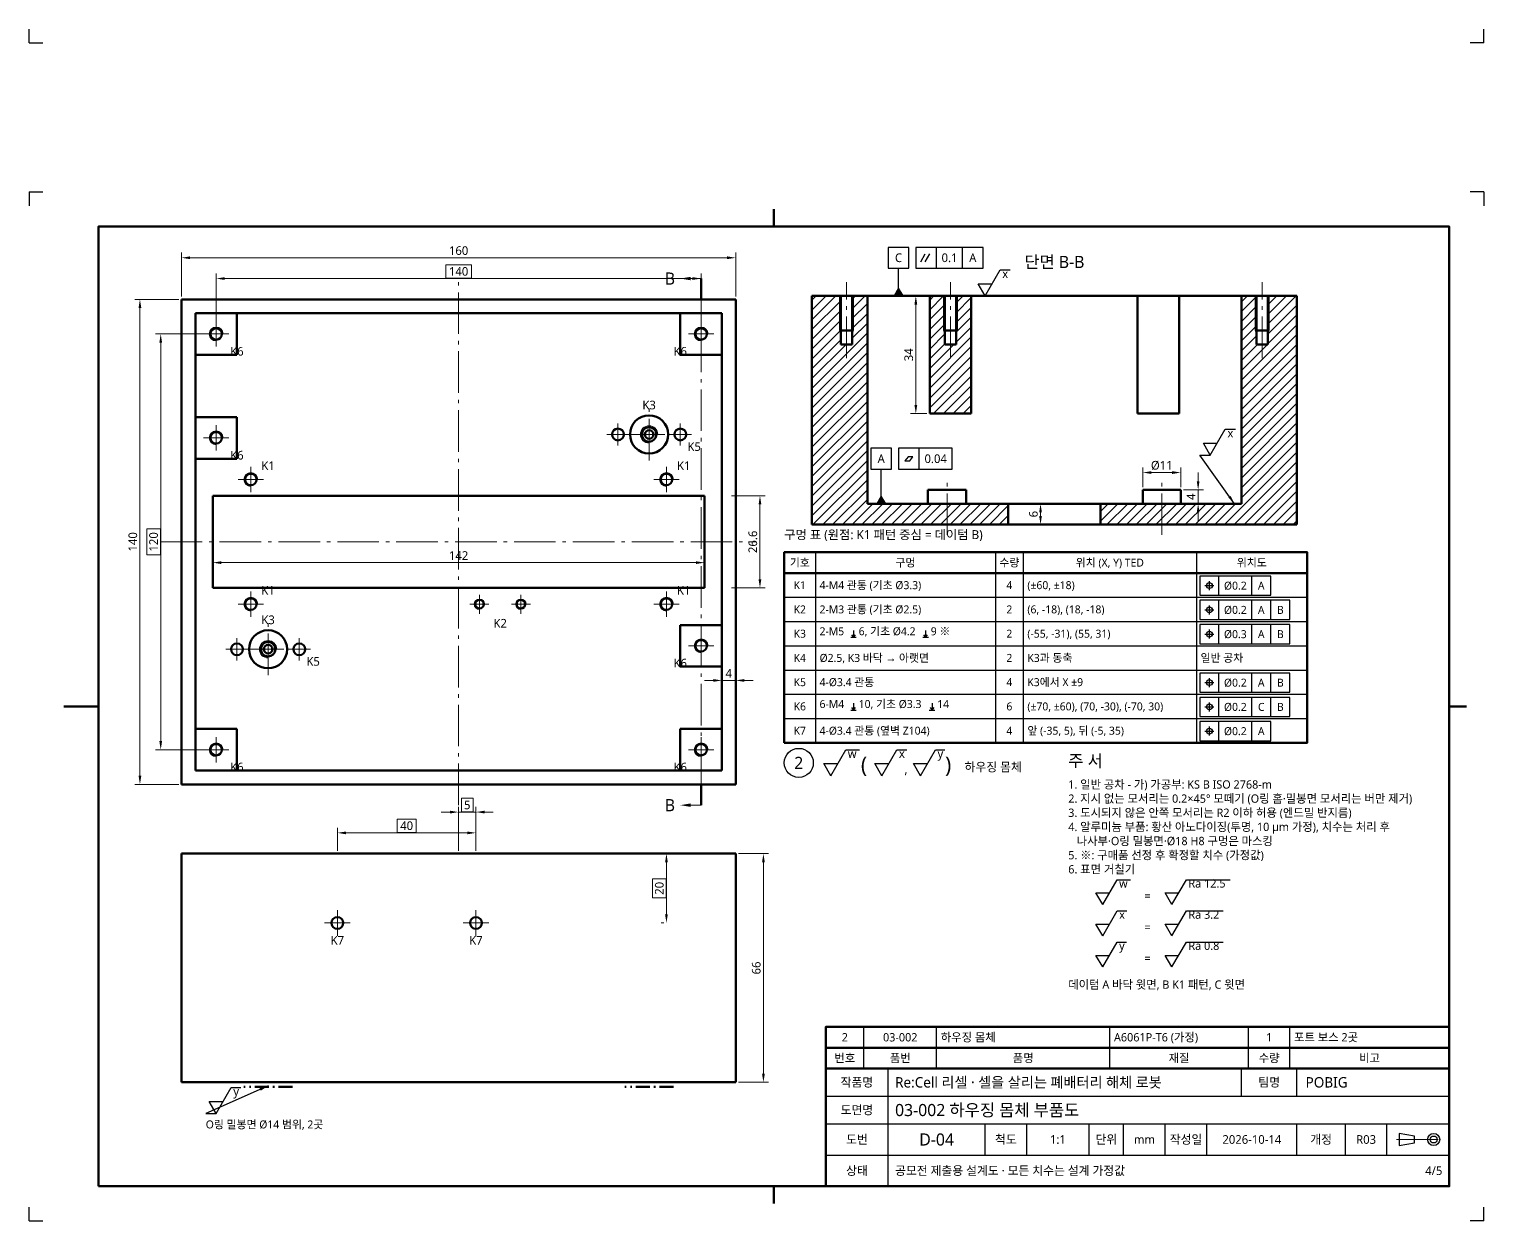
# Model space of a CAD drawing. Header units: millimetres. Extents: x 0 to 1800, y -680 to 297.
# Drawn here: x 460 to 880, y -680 to -336 of the extents above; entities that cross this region are included whole.
import ezdxf
from ezdxf.enums import TextEntityAlignment as Align

# ---------------------------------------------------------------- set-up
doc = ezdxf.new("R2010")
doc.units = ezdxf.units.MM
doc.linetypes.add('KS_CENTER', pattern=[17, 12, -2, 1, -2])
for name, color, linetype, lineweight in [('BALLOON', 7, 'Continuous', 25), ('CENTER', 1, 'KS_CENTER', 18), ('CUT', 1, 'KS_CENTER', 18), ('CUT_THK', 1, 'Continuous', 50), ('DIM', 3, 'Continuous', 18), ('FRAME', 7, 'Continuous', 70), ('HATCH', 8, 'Continuous', 13), ('OUTLINE', 7, 'Continuous', 50), ('SYMBOL', 7, 'Continuous', 25), ('TABLE', 7, 'Continuous', 25), ('TABLE_THK', 7, 'Continuous', 50), ('TEXT', 7, 'Continuous', 25), ('THREAD', 7, 'Continuous', 18)]:
    doc.layers.add(name, color=color, linetype=linetype, lineweight=lineweight)
doc.styles.add('KS', font='malgun.ttf')
doc.dimstyles.new('KS_00', dxfattribs={"dimtxt": 2.5, "dimasz": 2.5, "dimexe": 1.5, "dimexo": 0.8, "dimgap": 0.8, "dimtad": 1, "dimlfac": 50, "dimdsep": 46, "dimtxsty": 'KS', "dimcen": 0, "dimclrd": 3, "dimclre": 3, "dimclrt": 7, "dimazin": 3, "dimtfac": 0.7, "dimtmove": 0, "dimatfit": 3, "dimlwd": 18, "dimlwe": 18, "dimarcsym": 0})

# ---------------------------------------------------------------- blocks, each defined once
blk = doc.blocks.new('D-03_R03_2of2')
at = {"layer": 'TABLE'}
for p, q in [((0, 0), (0, 4)), ((0, 0), (4, 0)), ((420, 0), (416, 0)), ((420, 0), (420, 4))]:
    blk.add_line(p, q, dxfattribs=at)
blk = doc.blocks.new('_CLOSEDFILLED')
at = {"color": 0, "linetype": 'ByBlock'}
blk.add_solid([(-1, 0.16), (0, 0), (-1, -0.16)], dxfattribs=at)
blk = doc.blocks.new('*D103')
at = {"color": 3, "lineweight": 18}
for p, q in [((44, 266.8), (44, 279.5)), ((46.5, 278), (201.5, 278)), ((204, 266.8), (204, 279.5))]:
    blk.add_line(p, q, dxfattribs=at)
at = {"layer": 'Defpoints'}
for p in [(44, 278), (44, 266), (204, 266)]:
    blk.add_point(p, dxfattribs=at)
at = {"layer": 'DIM', "color": 3, "xscale": 2.5, "yscale": 2.5, "rotation": 180}
blk.add_blockref('_CLOSEDFILLED', (44, 278), dxfattribs=at)
at = {"layer": 'DIM', "color": 3, "xscale": 2.5, "yscale": 2.5}
blk.add_blockref('_CLOSEDFILLED', (204, 278), dxfattribs=at)
at = {"layer": 'DIM', "color": 7, "insert": (124, 280.05), "char_height": 2.5, "attachment_point": 5, "style": 'KS'}
blk.add_mtext('160', dxfattribs=at)
blk = doc.blocks.new('*D104')
at = {"color": 3, "lineweight": 18}
for p, q in [((54, 256.8), (54, 273.5)), ((194, 256.8), (194, 273.5)), ((56.5, 272), (191.5, 272))]:
    blk.add_line(p, q, dxfattribs=at)
at = {"layer": 'Defpoints'}
for p in [(54, 272), (54, 256), (194, 256)]:
    blk.add_point(p, dxfattribs=at)
at = {"layer": 'DIM', "color": 3, "xscale": 2.5, "yscale": 2.5, "rotation": 180}
blk.add_blockref('_CLOSEDFILLED', (54, 272), dxfattribs=at)
at = {"layer": 'DIM', "color": 3, "xscale": 2.5, "yscale": 2.5}
blk.add_blockref('_CLOSEDFILLED', (194, 272), dxfattribs=at)
at = {"layer": 'DIM', "color": 7, "insert": (124, 274.05), "char_height": 2.5, "attachment_point": 5, "style": 'KS'}
blk.add_mtext('140', dxfattribs=at)
blk = doc.blocks.new('*D105')
at = {"color": 3, "lineweight": 18}
for p, q in [((43.2, 266), (30.5, 266)), ((32, 128.5), (32, 263.5)), ((43.2, 126), (30.5, 126))]:
    blk.add_line(p, q, dxfattribs=at)
at = {"layer": 'Defpoints'}
for p in [(44, 266), (32, 126), (44, 126)]:
    blk.add_point(p, dxfattribs=at)
at = {"layer": 'DIM', "color": 3, "xscale": 2.5, "yscale": 2.5}
for p, rotation in [((32, 266), 90), ((32, 126), 270)]:
    blk.add_blockref('_CLOSEDFILLED', p, dxfattribs=dict(at, rotation=rotation))
at = {"layer": 'DIM', "color": 7, "insert": (29.95, 196), "char_height": 2.5, "attachment_point": 5, "rotation": 90, "style": 'KS'}
blk.add_mtext('140', dxfattribs=at)
blk = doc.blocks.new('*D106')
at = {"color": 3, "lineweight": 18}
for p, q in [((53.2, 256), (36.5, 256)), ((38, 138.5), (38, 253.5)), ((53.2, 136), (36.5, 136))]:
    blk.add_line(p, q, dxfattribs=at)
at = {"layer": 'Defpoints'}
for p in [(54, 256), (38, 136), (54, 136)]:
    blk.add_point(p, dxfattribs=at)
at = {"layer": 'DIM', "color": 3, "xscale": 2.5, "yscale": 2.5}
for p, rotation in [((38, 256), 90), ((38, 136), 270)]:
    blk.add_blockref('_CLOSEDFILLED', p, dxfattribs=dict(at, rotation=rotation))
at = {"layer": 'DIM', "color": 7, "insert": (35.95, 196), "char_height": 2.5, "attachment_point": 5, "rotation": 90, "style": 'KS'}
blk.add_mtext('120', dxfattribs=at)
blk = doc.blocks.new('*D107')
at = {"color": 3, "lineweight": 18}
for p, q in [((53, 183.5), (53, 191.5)), ((55.5, 190), (192.5, 190)), ((195, 183.5), (195, 191.5))]:
    blk.add_line(p, q, dxfattribs=at)
at = {"layer": 'Defpoints'}
for p in [(53, 190), (53, 182.7), (195, 182.7)]:
    blk.add_point(p, dxfattribs=at)
at = {"layer": 'DIM', "color": 3, "xscale": 2.5, "yscale": 2.5, "rotation": 180}
blk.add_blockref('_CLOSEDFILLED', (53, 190), dxfattribs=at)
at = {"layer": 'DIM', "color": 3, "xscale": 2.5, "yscale": 2.5}
blk.add_blockref('_CLOSEDFILLED', (195, 190), dxfattribs=at)
at = {"layer": 'DIM', "color": 7, "insert": (124, 192.05), "char_height": 2.5, "attachment_point": 5, "style": 'KS'}
blk.add_mtext('142', dxfattribs=at)
blk = doc.blocks.new('*D108')
at = {"color": 3, "lineweight": 18}
for p, q in [((202.8, 209.3), (212.5, 209.3)), ((211, 185.2), (211, 206.8)), ((202.8, 182.7), (212.5, 182.7))]:
    blk.add_line(p, q, dxfattribs=at)
at = {"layer": 'Defpoints'}
for p in [(202, 209.3), (202, 182.7), (211, 182.7)]:
    blk.add_point(p, dxfattribs=at)
at = {"layer": 'DIM', "color": 3, "xscale": 2.5, "yscale": 2.5}
for p, rotation in [((211, 209.3), 90), ((211, 182.7), 270)]:
    blk.add_blockref('_CLOSEDFILLED', p, dxfattribs=dict(at, rotation=rotation))
at = {"layer": 'DIM', "color": 7, "insert": (208.95, 196), "char_height": 2.5, "attachment_point": 5, "rotation": 90, "style": 'KS'}
blk.add_mtext('26.6', dxfattribs=at)
blk = doc.blocks.new('*D110')
at = {"color": 3, "lineweight": 18}
for p, q in [((204.8, 106), (213.5, 106)), ((212, 42.5), (212, 103.5)), ((204.8, 40), (213.5, 40))]:
    blk.add_line(p, q, dxfattribs=at)
at = {"layer": 'Defpoints'}
for p in [(204, 106), (204, 40), (212, 40)]:
    blk.add_point(p, dxfattribs=at)
at = {"layer": 'DIM', "color": 3, "xscale": 2.5, "yscale": 2.5}
for p, rotation in [((212, 106), 90), ((212, 40), 270)]:
    blk.add_blockref('_CLOSEDFILLED', p, dxfattribs=dict(at, rotation=rotation))
at = {"layer": 'DIM', "color": 7, "insert": (209.95, 73), "char_height": 2.5, "attachment_point": 5, "rotation": 90, "style": 'KS'}
blk.add_mtext('66', dxfattribs=at)
blk = doc.blocks.new('*D111')
at = {"color": 3, "lineweight": 18}
for p, q in [((89, 106.8), (89, 113.5)), ((129, 106.8), (129, 113.5)), ((91.5, 112), (126.5, 112))]:
    blk.add_line(p, q, dxfattribs=at)
at = {"layer": 'Defpoints'}
for p in [(89, 112), (89, 106), (129, 106)]:
    blk.add_point(p, dxfattribs=at)
at = {"layer": 'DIM', "color": 3, "xscale": 2.5, "yscale": 2.5, "rotation": 180}
blk.add_blockref('_CLOSEDFILLED', (89, 112), dxfattribs=at)
at = {"layer": 'DIM', "color": 3, "xscale": 2.5, "yscale": 2.5}
blk.add_blockref('_CLOSEDFILLED', (129, 112), dxfattribs=at)
at = {"layer": 'DIM', "color": 7, "insert": (109, 114.05), "char_height": 2.5, "attachment_point": 5, "style": 'KS'}
blk.add_mtext('40', dxfattribs=at)
blk = doc.blocks.new('*D112')
at = {"color": 3, "lineweight": 18}
for p, q in [((121.5, 118), (119, 118)), ((124, 106.8), (124, 119.5)), ((124, 118), (129, 118)), ((129, 106.8), (129, 119.5)), ((131.5, 118), (134, 118))]:
    blk.add_line(p, q, dxfattribs=at)
at = {"layer": 'Defpoints'}
for p in [(124, 118), (124, 106), (129, 106)]:
    blk.add_point(p, dxfattribs=at)
at = {"layer": 'DIM', "color": 3, "xscale": 2.5, "yscale": 2.5}
blk.add_blockref('_CLOSEDFILLED', (124, 118), dxfattribs=at)
at = {"layer": 'DIM', "color": 3, "xscale": 2.5, "yscale": 2.5, "rotation": 180}
blk.add_blockref('_CLOSEDFILLED', (129, 118), dxfattribs=at)
at = {"layer": 'DIM', "color": 7, "insert": (126.5, 120.05), "char_height": 2.5, "attachment_point": 5, "style": 'KS'}
blk.add_mtext('5', dxfattribs=at)
blk = doc.blocks.new('*D113')
at = {"color": 3, "lineweight": 18}
for p, q in [((183.2, 106), (182.5, 106)), ((184, 88.5), (184, 103.5)), ((183.2, 86), (182.5, 86))]:
    blk.add_line(p, q, dxfattribs=at)
at = {"layer": 'Defpoints'}
for p in [(184, 106), (184, 86), (184, 86)]:
    blk.add_point(p, dxfattribs=at)
at = {"layer": 'DIM', "color": 3, "xscale": 2.5, "yscale": 2.5}
for p, rotation in [((184, 106), 90), ((184, 86), 270)]:
    blk.add_blockref('_CLOSEDFILLED', p, dxfattribs=dict(at, rotation=rotation))
at = {"layer": 'DIM', "color": 7, "insert": (181.95, 96), "char_height": 2.5, "attachment_point": 5, "rotation": 90, "style": 'KS'}
blk.add_mtext('20', dxfattribs=at)
blk = doc.blocks.new('*D114')
at = {"color": 3, "lineweight": 18}
for p, q in [((259.2, 267), (254.5, 267)), ((256, 235.5), (256, 264.5)), ((259.2, 233), (254.5, 233))]:
    blk.add_line(p, q, dxfattribs=at)
at = {"layer": 'Defpoints'}
for p in [(260, 267), (256, 233), (260, 233)]:
    blk.add_point(p, dxfattribs=at)
at = {"layer": 'DIM', "color": 3, "xscale": 2.5, "yscale": 2.5}
for p, rotation in [((256, 267), 90), ((256, 233), 270)]:
    blk.add_blockref('_CLOSEDFILLED', p, dxfattribs=dict(at, rotation=rotation))
at = {"layer": 'DIM', "color": 7, "insert": (253.95, 250), "char_height": 2.5, "attachment_point": 5, "rotation": 90, "style": 'KS'}
blk.add_mtext('34', dxfattribs=at)
blk = doc.blocks.new('*D115')
at = {"color": 3, "lineweight": 18}
for p, q in [((283.5, 207), (293.5, 207)), ((292, 203.5), (292, 204.5)), ((283.5, 201), (293.5, 201))]:
    blk.add_line(p, q, dxfattribs=at)
at = {"layer": 'Defpoints'}
for p in [(282.7, 207), (282.7, 201), (292, 201)]:
    blk.add_point(p, dxfattribs=at)
at = {"layer": 'DIM', "color": 3, "xscale": 2.5, "yscale": 2.5}
for p, rotation in [((292, 207), 90), ((292, 201), 270)]:
    blk.add_blockref('_CLOSEDFILLED', p, dxfattribs=dict(at, rotation=rotation))
at = {"layer": 'DIM', "color": 7, "insert": (289.95, 204), "char_height": 2.5, "attachment_point": 5, "rotation": 90, "style": 'KS'}
blk.add_mtext('6', dxfattribs=at)
blk = doc.blocks.new('*D116')
at = {"color": 3, "lineweight": 18}
for p, q in [((337.5, 213.5), (337.5, 216)), ((333.3, 211), (339, 211)), ((337.5, 207), (337.5, 211)), ((333.3, 207), (339, 207)), ((337.5, 204.5), (337.5, 202))]:
    blk.add_line(p, q, dxfattribs=at)
at = {"layer": 'Defpoints'}
for p in [(332.5, 211), (332.5, 207), (337.5, 207)]:
    blk.add_point(p, dxfattribs=at)
at = {"layer": 'DIM', "color": 3, "xscale": 2.5, "yscale": 2.5}
for p, rotation in [((337.5, 211), 270), ((337.5, 207), 90)]:
    blk.add_blockref('_CLOSEDFILLED', p, dxfattribs=dict(at, rotation=rotation))
at = {"layer": 'DIM', "color": 7, "insert": (335.45, 209), "char_height": 2.5, "attachment_point": 5, "rotation": 90, "style": 'KS'}
blk.add_mtext('4', dxfattribs=at)
blk = doc.blocks.new('D-04_R03_4of5')
at = {"layer": 'HATCH'}
h = blk.add_hatch(dxfattribs=at)
h.set_pattern_fill('ANSI31', scale=0.62992, style=0)
h.paths.add_polyline_path([(230, 267), (226, 267), (226, 201), (282.7, 201), (282.7, 207), (242, 207), (242, 267), (237.65, 267), (237.65, 253), (234.35, 253), (234.35, 267)])
h = blk.add_hatch(dxfattribs=at)
h.set_pattern_fill('ANSI31', scale=0.62992, style=0)
h.paths.add_polyline_path([(264.35, 267), (264.35, 253), (267.65, 253), (267.65, 267), (272, 267), (272, 233), (260, 233), (260, 267)])
h = blk.add_hatch(dxfattribs=at)
h.set_pattern_fill('ANSI31', scale=0.62992, style=0)
h.paths.add_polyline_path([(366, 267), (362, 267), (357.65, 267), (357.65, 253), (354.35, 253), (354.35, 267), (350, 267), (350, 207), (309.3, 207), (309.3, 201), (366, 201)])
at = {"layer": 'SYMBOL'}
h = blk.add_hatch(color=256, dxfattribs=at)
h.dxf.hatch_style = 1
h.paths.add_polyline_path([(249.7, 267), (252.3, 267), (251, 269.2)])
h = blk.add_hatch(color=256, dxfattribs=at)
h.dxf.hatch_style = 1
h.paths.add_polyline_path([(244.7, 207), (247.3, 207), (246, 209.2)])
at = {"layer": 'BALLOON'}
blk.add_circle((222.2, 132.2), 4.2, dxfattribs=at)
at = {"layer": 'CENTER'}
for p, q in [((124, 120), (124, 272)), ((236, 249), (236, 271)), ((266, 249), (266, 271)), ((356, 249), (356, 271)), ((54, 252.35), (54, 259.65)), ((194, 252.35), (194, 259.65)), ((50.35, 256), (57.65, 256)), ((190.35, 256), (197.65, 256)), ((179, 219.5), (179, 234.5)), ((54, 222.35), (54, 229.65)), ((166.8, 227), (173.2, 227)), ((170, 223.8), (170, 230.2)), ((171.5, 227), (186.5, 227)), ((184.8, 227), (191.2, 227)), ((188, 223.8), (188, 230.2)), ((50.35, 226), (57.65, 226)), ((64, 210.35), (64, 217.65)), ((184, 210.35), (184, 217.65)), ((265, 198), (265, 215)), ((327, 198), (327, 215)), ((60.35, 214), (67.65, 214)), ((180.35, 214), (187.65, 214)), ((38, 196), (210, 196)), ((64, 174.35), (64, 181.65)), ((130, 175.25), (130, 180.75)), ((142, 175.25), (142, 180.75)), ((184, 174.35), (184, 181.65)), ((60.35, 178), (67.65, 178)), ((127.25, 178), (132.75, 178)), ((139.25, 178), (144.75, 178)), ((180.35, 178), (187.65, 178)), ((69, 157.5), (69, 172.5)), ((60, 161.8), (60, 168.2)), ((78, 161.8), (78, 168.2)), ((194, 162.35), (194, 169.65)), ((56.8, 165), (63.2, 165)), ((61.5, 165), (76.5, 165)), ((74.8, 165), (81.2, 165)), ((190.35, 166), (197.65, 166)), ((54, 132.35), (54, 139.65)), ((194, 132.35), (194, 139.65)), ((50.35, 136), (57.65, 136)), ((190.35, 136), (197.65, 136)), ((89, 82.3), (89, 89.7)), ((129, 82.3), (129, 89.7)), ((85.3, 86), (92.7, 86)), ((125.3, 86), (132.7, 86)), ((394.75, 23.5), (408, 23.5))]:
    blk.add_line(p, q, dxfattribs=at)
at = {"layer": 'CUT'}
blk.add_line((194, 126), (194, 266), dxfattribs=at)
at = {"layer": 'CUT_THK'}
for p, q in [((194, 266), (194, 272)), ((194, 120), (194, 126)), ((62.4, 38.7), (62, 38.7)), ((64, 38.7), (63.6, 38.7)), ((69.2, 38.7), (65.2, 38.7)), ((70.8, 38.7), (70.4, 38.7)), ((76, 38.7), (72, 38.7)), ((172.4, 38.7), (172, 38.7)), ((174, 38.7), (173.6, 38.7)), ((179.2, 38.7), (175.2, 38.7)), ((180.8, 38.7), (180.4, 38.7)), ((186, 38.7), (182, 38.7))]:
    blk.add_line(p, q, dxfattribs=at)
at = {"layer": 'DIM'}
for p, q in [((194, 272), (190.5, 272)), ((194, 120), (190.5, 120))]:
    blk.add_line(p, q, dxfattribs=at)
for points in [[(120.27076, 272.1), (127.72924, 272.1), (127.72924, 276), (120.27076, 276)], [(34, 192.27076), (37.9, 192.27076), (37.9, 199.72924), (34, 199.72924)], [(124.79025, 118.1), (128.20975, 118.1), (128.20975, 122), (124.79025, 122)], [(106.28051, 112.1), (111.71949, 112.1), (111.71949, 116), (106.28051, 116)], [(180, 93.28051), (183.9, 93.28051), (183.9, 98.71949), (180, 98.71949)]]:
    blk.add_lwpolyline(points, close=True, dxfattribs=at)
for points in [[(188, 272), (191, 272.5), (191, 271.5)], [(188, 120), (191, 120.5), (191, 119.5)]]:
    blk.add_solid(points, dxfattribs=at)
at = {"layer": 'FRAME'}
for p, q in [((215, 287), (215, 292)), ((20, 148.5), (10, 148.5)), ((410, 148.5), (415, 148.5)), ((215, 10), (215, 5))]:
    blk.add_line(p, q, dxfattribs=at)
blk.add_lwpolyline([(20, 10), (410, 10), (410, 287), (20, 287)], close=True, dxfattribs=at)
at = {"layer": 'OUTLINE'}
for p, q in [((44, 126), (44, 266)), ((44, 266), (204, 266)), ((204, 126), (204, 266)), ((226, 267), (226, 201)), ((226, 267), (230, 267)), ((230, 267), (234.35, 267)), ((234.35, 253), (234.35, 267)), ((237.65, 253), (237.65, 267)), ((237.65, 267), (242, 267)), ((242, 267), (260, 267)), ((242, 267), (242, 207)), ((260, 267), (264.35, 267)), ((260, 267), (260, 233)), ((264.35, 253), (264.35, 267)), ((267.65, 267), (272, 267)), ((267.65, 253), (267.65, 267)), ((272, 267), (320, 267)), ((272, 267), (272, 233)), ((320, 267), (332, 267)), ((320, 233), (320, 267)), ((332, 267), (350, 267)), ((332, 233), (332, 267)), ((350, 267), (350, 207)), ((350, 267), (354.35, 267)), ((354.35, 253), (354.35, 267)), ((357.65, 253), (357.65, 267)), ((357.65, 267), (362, 267)), ((362, 267), (366, 267)), ((366, 267), (366, 201)), ((60, 262), (48, 262)), ((48, 250), (48, 262)), ((188, 262), (60, 262)), ((60, 250), (60, 262)), ((200, 262), (188, 262)), ((188, 250), (188, 262)), ((200, 250), (200, 262)), ((234, 257), (238, 257)), ((264, 257), (268, 257)), ((354, 257), (358, 257)), ((234.35, 253), (237.65, 253)), ((264.35, 253), (267.65, 253)), ((354.35, 253), (357.65, 253)), ((48, 232), (48, 250)), ((48, 250), (60, 250)), ((188, 250), (200, 250)), ((200, 172), (200, 250)), ((48, 220), (48, 232)), ((48, 232), (60, 232)), ((60, 220), (60, 232)), ((260, 233), (272, 233)), ((320, 233), (332, 233)), ((48, 142), (48, 220)), ((48, 220), (60, 220)), ((259.5, 207), (259.5, 211)), ((270.5, 207), (270.5, 211)), ((321.5, 207), (321.5, 211)), ((332.5, 207), (332.5, 211)), ((53, 182.7), (53, 209.3)), ((195, 209.3), (53, 209.3)), ((195, 182.7), (195, 209.3)), ((242, 207), (282.7, 207)), ((282.7, 207), (282.7, 201)), ((282.7, 207), (309.3, 207)), ((309.3, 207), (309.3, 201)), ((309.3, 207), (350, 207)), ((226, 201), (282.7, 201)), ((282.7, 201), (309.3, 201)), ((309.3, 201), (366, 201)), ((195, 182.7), (53, 182.7)), ((188, 160), (188, 172)), ((188, 172), (200, 172)), ((200, 160), (200, 172)), ((188, 160), (200, 160)), ((200, 142), (200, 160)), ((48, 130), (48, 142)), ((48, 142), (60, 142)), ((60, 130), (60, 142)), ((188, 130), (188, 142)), ((188, 142), (200, 142)), ((200, 130), (200, 142)), ((44, 126), (204, 126)), ((60, 130), (48, 130)), ((188, 130), (60, 130)), ((200, 130), (188, 130)), ((44, 40), (44, 106)), ((44, 106), (204, 106)), ((204, 40), (204, 106)), ((44, 40), (204, 40))]:
    blk.add_line(p, q, dxfattribs=at)
for points in [[(237.65, 267), (237.60863, 267), (237.4866, 267), (237.29002, 267), (237.02876, 267), (236.71591, 267), (236.36716, 267), (236, 267), (235.63284, 267), (235.28409, 267), (234.97124, 267), (234.70998, 267), (234.5134, 267), (234.39137, 267), (234.35, 267)], [(267.65, 267), (267.60863, 267), (267.4866, 267), (267.29002, 267), (267.02876, 267), (266.71591, 267), (266.36716, 267), (266, 267), (265.63284, 267), (265.28409, 267), (264.97124, 267), (264.70998, 267), (264.5134, 267), (264.39137, 267), (264.35, 267)], [(357.65, 267), (357.60863, 267), (357.4866, 267), (357.29002, 267), (357.02876, 267), (356.71591, 267), (356.36716, 267), (356, 267), (355.63284, 267), (355.28409, 267), (354.97124, 267), (354.70998, 267), (354.5134, 267), (354.39137, 267), (354.35, 267)], [(259.5, 211), (259.53458, 211), (259.6379, 211), (259.80864, 211), (260.04467, 211), (260.34302, 211), (260.69993, 211), (261.11091, 211), (261.57081, 211), (262.07382, 211), (262.61364, 211), (263.18347, 211), (263.77613, 211), (264.3842, 211), (265, 211)], [(265, 211), (265.6158, 211), (266.22387, 211), (266.81653, 211), (267.38636, 211), (267.92618, 211), (268.42919, 211), (268.88909, 211), (269.30007, 211), (269.65698, 211), (269.95533, 211), (270.19136, 211), (270.3621, 211), (270.46542, 211), (270.5, 211)], [(321.5, 211), (321.53458, 211), (321.6379, 211), (321.80864, 211), (322.04467, 211), (322.34302, 211), (322.69993, 211), (323.11091, 211), (323.57081, 211), (324.07382, 211), (324.61364, 211), (325.18347, 211), (325.77613, 211), (326.3842, 211), (327, 211)], [(327, 211), (327.6158, 211), (328.22387, 211), (328.81653, 211), (329.38636, 211), (329.92618, 211), (330.42919, 211), (330.88909, 211), (331.30007, 211), (331.65698, 211), (331.95533, 211), (332.19136, 211), (332.3621, 211), (332.46542, 211), (332.5, 211)]]:
    blk.add_lwpolyline(points, dxfattribs=at)
for centre, radius in [((54, 256), 1.65), ((194, 256), 1.65), ((179, 227), 5.5), ((54, 226), 1.65), ((170, 227), 1.7), ((179, 227), 2.1), ((179, 227), 1.25), ((188, 227), 1.7), ((64, 214), 1.65), ((184, 214), 1.65), ((64, 178), 1.65), ((130, 178), 1.25), ((142, 178), 1.25), ((184, 178), 1.65), ((69, 165), 5.5), ((60, 165), 1.7), ((69, 165), 2.1), ((69, 165), 1.25), ((78, 165), 1.7), ((194, 166), 1.65), ((54, 136), 1.65), ((194, 136), 1.65), ((89, 86), 1.7), ((129, 86), 1.7)]:
    blk.add_circle(centre, radius, dxfattribs=at)
at = {"layer": 'SYMBOL'}
for p, q in [((257.44, 276.83), (258.74, 279.17)), ((258.74, 276.83), (260.04, 279.17)), ((262, 275), (262, 281)), ((269.44874, 275), (269.44874, 281)), ((251, 269.2), (251, 275)), ((276, 267), (280.33013, 274.5)), ((280.33013, 274.5), (283.2297, 274.5)), ((276, 267), (273.97927, 270.5)), ((273.97927, 270.5), (278.02073, 270.5)), ((341.02073, 221), (345.35085, 228.5)), ((345.35085, 228.5), (348.25043, 228.5)), ((257, 217), (257, 223)), ((341.02073, 221), (339, 224.5)), ((339, 224.5), (343.04145, 224.5)), ((348, 207), (338, 221)), ((338, 221), (341.02073, 221)), ((246, 209.2), (246, 217)), ((343.52, 180.6), (343.52, 186.12)), ((352.95624, 180.6), (352.95624, 186.12)), ((339.46, 183.36), (342.06, 183.36)), ((340.76, 182.06), (340.76, 184.66)), ((340.76, 175.06), (340.76, 177.66)), ((343.52, 173.6), (343.52, 179.12)), ((352.95624, 173.6), (352.95624, 179.12)), ((358.47624, 173.6), (358.47624, 179.12)), ((339.46, 176.36), (342.06, 176.36)), ((339.46, 169.36), (342.06, 169.36)), ((340.76, 168.06), (340.76, 170.66)), ((343.52, 166.6), (343.52, 172.12)), ((352.95624, 166.6), (352.95624, 172.12)), ((358.47624, 166.6), (358.47624, 172.12)), ((340.76, 154.06), (340.76, 156.66)), ((343.52, 152.6), (343.52, 158.12)), ((352.95624, 152.6), (352.95624, 158.12)), ((358.47624, 152.6), (358.47624, 158.12)), ((339.46, 155.36), (342.06, 155.36)), ((339.46, 148.36), (342.06, 148.36)), ((340.76, 147.06), (340.76, 149.66)), ((343.52, 145.6), (343.52, 151.12)), ((352.95624, 145.6), (352.95624, 151.12)), ((358.47624, 145.6), (358.47624, 151.12)), ((343.52, 138.6), (343.52, 144.12)), ((352.95624, 138.6), (352.95624, 144.12)), ((339.46, 141.36), (342.06, 141.36)), ((340.76, 140.06), (340.76, 142.66)), ((231.42073, 128.5), (235.75085, 136)), ((235.75085, 136), (239.77681, 136)), ((246.17681, 128.5), (250.50694, 136)), ((250.50694, 136), (253.40651, 136)), ((257.3329, 128.5), (261.66303, 136)), ((261.66303, 136), (264.40931, 136)), ((231.42073, 128.5), (229.4, 132)), ((229.4, 132), (233.44145, 132)), ((246.17681, 128.5), (244.15609, 132)), ((244.15609, 132), (248.19754, 132)), ((257.3329, 128.5), (255.31217, 132)), ((255.31217, 132), (259.35363, 132)), ((309.9399, 91.29), (314.09682, 98.49)), ((314.09682, 98.49), (318.00974, 98.49)), ((329.9399, 91.29), (334.09682, 98.49)), ((334.09682, 98.49), (346.71156, 98.49)), ((309.9399, 91.29), (308, 94.65)), ((308, 94.65), (311.87979, 94.65)), ((329.9399, 91.29), (328, 94.65)), ((328, 94.65), (331.87979, 94.65)), ((309.9399, 82.29), (314.09682, 89.49)), ((314.09682, 89.49), (316.92841, 89.49)), ((329.9399, 82.29), (334.09682, 89.49)), ((334.09682, 89.49), (344.77285, 89.49)), ((309.9399, 82.29), (308, 85.65)), ((308, 85.65), (311.87979, 85.65)), ((329.9399, 82.29), (328, 85.65)), ((328, 85.65), (331.87979, 85.65)), ((309.9399, 73.29), (314.09682, 80.49)), ((314.09682, 80.49), (316.78125, 80.49)), ((329.9399, 73.29), (334.09682, 80.49)), ((334.09682, 80.49), (344.77285, 80.49)), ((309.9399, 73.29), (308, 76.65)), ((308, 76.65), (311.87979, 76.65)), ((329.9399, 73.29), (328, 76.65)), ((328, 76.65), (331.87979, 76.65)), ((69, 39), (51, 31)), ((54.02073, 31), (58.35085, 38.5)), ((58.35085, 38.5), (61.09713, 38.5)), ((54.02073, 31), (52, 34.5)), ((52, 34.5), (56.04145, 34.5)), ((51, 31), (54.02073, 31))]:
    blk.add_line(p, q, dxfattribs=at)
for points in [[(248, 275), (254, 275), (254, 281), (248, 281)], [(256, 275), (275.44874, 275), (275.44874, 281), (256, 281)], [(249.7, 267), (252.3, 267), (251, 269.2)], [(243, 217), (249, 217), (249, 223), (243, 223)], [(251, 217), (266.46823, 217), (266.46823, 223), (251, 223)], [(252.83, 219.415), (254.26, 219.415), (255.17, 220.585), (253.74, 220.585)], [(244.7, 207), (247.3, 207), (246, 209.2)], [(338, 180.6), (358.47624, 180.6), (358.47624, 186.12), (338, 186.12)], [(338, 173.6), (363.99624, 173.6), (363.99624, 179.12), (338, 179.12)], [(338, 166.6), (363.99624, 166.6), (363.99624, 172.12), (338, 172.12)], [(338, 152.6), (363.99624, 152.6), (363.99624, 158.12), (338, 158.12)], [(338, 145.6), (363.99624, 145.6), (363.99624, 151.12), (338, 151.12)], [(338, 138.6), (358.47624, 138.6), (358.47624, 144.12), (338, 144.12)], [(395.5, 21.75), (400, 22.5), (400, 24.5), (395.5, 25.25)]]:
    blk.add_lwpolyline(points, close=True, dxfattribs=at)
for centre, radius in [((340.76, 183.36), 0.832), ((340.76, 176.36), 0.832), ((340.76, 169.36), 0.832), ((340.76, 155.36), 0.832), ((340.76, 148.36), 0.832), ((340.76, 141.36), 0.832), ((405.5, 23.5), 1.75), ((405.5, 23.5), 1)]:
    blk.add_circle(centre, radius, dxfattribs=at)
for points in [[(348, 207), (346.20107, 208.78731), (346.89274, 209.28136)], [(69, 39), (66.88808, 37.59628), (66.54286, 38.37302)]]:
    blk.add_solid(points, dxfattribs=at)
at = {"layer": 'TABLE'}
for p, q in [((0, 297), (4, 297)), ((0, 297), (0, 293)), ((420, 297), (416, 297)), ((420, 297), (420, 293)), ((227, 193), (227, 138)), ((279, 193), (279, 138)), ((287, 193), (287, 138)), ((337, 193), (337, 138)), ((218, 180), (369, 180)), ((218, 173), (369, 173)), ((218, 166), (369, 166)), ((218, 159), (369, 159)), ((218, 152), (369, 152)), ((218, 145), (369, 145)), ((218, 138), (369, 138)), ((241, 44), (241, 56)), ((262, 44), (262, 56)), ((312, 44), (312, 56)), ((352, 44), (352, 56)), ((364, 44), (364, 56)), ((248, 36), (248, 44)), ((350, 36), (350, 44)), ((366, 36), (366, 44)), ((230, 36), (410, 36)), ((248, 28), (248, 36)), ((230, 28), (410, 28)), ((248, 19), (248, 28)), ((276, 19), (276, 28)), ((288, 19), (288, 28)), ((306, 19), (306, 28)), ((316, 19), (316, 28)), ((328, 19), (328, 28)), ((340, 19), (340, 28)), ((366, 19), (366, 28)), ((380, 19), (380, 28)), ((392, 19), (392, 28)), ((230, 19), (410, 19)), ((248, 10), (248, 19)), ((0, 0), (0, 4)), ((0, 0), (4, 0)), ((420, 0), (416, 0)), ((420, 0), (420, 4))]:
    blk.add_line(p, q, dxfattribs=at)
at = {"layer": 'TABLE_THK'}
for p, q in [((218, 187), (369, 187)), ((230, 50), (410, 50))]:
    blk.add_line(p, q, dxfattribs=at)
for points in [[(218, 138), (369, 138), (369, 193), (218, 193)], [(230, 44), (410, 44), (410, 56), (230, 56)], [(230, 10), (410, 10), (410, 44), (230, 44)]]:
    blk.add_lwpolyline(points, close=True, dxfattribs=at)
at = {"layer": 'TEXT'}
for p, q in [((237.2031, 168.465), (238.8131, 168.465)), ((238.0081, 170.42), (238.0081, 168.465)), ((258.01049, 168.465), (259.62049, 168.465)), ((258.81549, 170.42), (258.81549, 168.465)), ((237.2031, 147.465), (238.8131, 147.465)), ((238.0081, 149.42), (238.0081, 147.465)), ((259.86843, 147.465), (261.47843, 147.465)), ((260.67343, 149.42), (260.67343, 147.465))]:
    blk.add_line(p, q, dxfattribs=at)
for points in [[(237.4331, 169.155), (238.0081, 168.465), (238.5831, 169.155)], [(258.24049, 169.155), (258.81549, 168.465), (259.39049, 169.155)], [(237.4331, 148.155), (238.0081, 147.465), (238.5831, 148.155)], [(260.09843, 148.155), (260.67343, 147.465), (261.24843, 148.155)]]:
    blk.add_lwpolyline(points, dxfattribs=at)
at = {"layer": 'THREAD'}
for p, q in [((234, 267), (234, 257)), ((238, 267), (238, 257)), ((264, 267), (264, 257)), ((268, 267), (268, 257)), ((354, 267), (354, 257)), ((358, 267), (358, 257))]:
    blk.add_line(p, q, dxfattribs=at)
for centre, radius in [((54, 256), 2), ((194, 256), 2), ((54, 226), 2), ((179, 227), 2.5), ((64, 214), 2), ((184, 214), 2), ((64, 178), 2), ((130, 178), 1.5), ((142, 178), 1.5), ((184, 178), 2), ((194, 166), 2), ((69, 165), 2.5), ((54, 136), 2), ((194, 136), 2)]:
    blk.add_arc(centre, radius, 0, 270, dxfattribs=at)
at = {"layer": 'TEXT', "style": 'KS'}
for s, height, p in [('C', 2.5, (251, 278)), ('0.1', 2.5, (265.72437, 278)), ('A', 2.5, (272.44874, 278)), ('B', 3.5, (185, 272)), ('K6', 2.5, (60, 251)), ('K6', 2.5, (188, 251)), ('K3', 2.5, (179, 235.5)), ('K5', 2.5, (192, 223.5)), ('K6', 2.5, (60, 221)), ('K1', 2.5, (69, 218)), ('K1', 2.5, (189, 218)), ('A', 2.5, (246, 220)), ('0.04', 2.5, (261.73412, 220)), ('기호', 2.3, (222.5, 190)), ('구멍', 2.3, (253, 190)), ('수량', 2.3, (283, 190)), ('위치 (X, Y) TED', 2.3, (312, 190)), ('위치도', 2.3, (353, 190)), ('K1', 2.5, (69, 182)), ('K1', 2.5, (189, 182)), ('K1', 2.3, (222.5, 183.5)), ('4', 2.3, (283, 183.5)), ('Ø0.2', 2.3, (348.23812, 183.36)), ('A', 2.3, (355.71624, 183.36)), ('K2', 2.3, (222.5, 176.5)), ('2', 2.3, (283, 176.5)), ('Ø0.2', 2.3, (348.23812, 176.36)), ('A', 2.3, (355.71624, 176.36)), ('B', 2.3, (361.23624, 176.36)), ('K3', 2.5, (69, 173.5)), ('K2', 2.5, (136, 172.5)), ('K3', 2.3, (222.5, 169.5)), ('2', 2.3, (283, 169.5)), ('Ø0.3', 2.3, (348.23812, 169.36)), ('A', 2.3, (355.71624, 169.36)), ('B', 2.3, (361.23624, 169.36)), ('K5', 2.5, (82, 161.5)), ('K6', 2.5, (188, 161)), ('K4', 2.3, (222.5, 162.5)), ('2', 2.3, (283, 162.5)), ('K5', 2.3, (222.5, 155.5)), ('4', 2.3, (283, 155.5)), ('Ø0.2', 2.3, (348.23812, 155.36)), ('A', 2.3, (355.71624, 155.36)), ('B', 2.3, (361.23624, 155.36)), ('K6', 2.3, (222.5, 148.5)), ('6', 2.3, (283, 148.5)), ('Ø0.2', 2.3, (348.23812, 148.36)), ('C', 2.3, (355.71624, 148.36)), ('B', 2.3, (361.23624, 148.36)), ('K7', 2.3, (222.5, 141.5)), ('4', 2.3, (283, 141.5)), ('Ø0.2', 2.3, (348.23812, 141.36)), ('A', 2.3, (355.71624, 141.36)), ('K6', 2.5, (60, 131)), ('K6', 2.5, (188, 131)), ('2', 3.5, (222.2, 132.2)), ('B', 3.5, (185, 120)), ('K7', 2.5, (89, 81)), ('K7', 2.5, (129, 81)), ('2', 2.4, (235.5, 53)), ('03-002', 2.4, (251.5, 53)), ('1', 2.4, (358, 53)), ('번호', 2.4, (235.5, 47)), ('품번', 2.4, (251.5, 47)), ('품명', 2.4, (287, 47)), ('재질', 2.4, (332, 47)), ('수량', 2.4, (358, 47)), ('비고', 2.4, (387, 47)), ('작품명', 2.5, (239, 40)), ('팀명', 2.5, (358, 40)), ('도면명', 2.5, (239, 32)), ('D-04', 3.5, (262, 23.5)), ('도번', 2.5, (239, 23.5)), ('척도', 2.5, (282, 23.5)), ('1:1', 2.5, (297, 23.5)), ('단위', 2.5, (311, 23.5)), ('mm', 2.5, (322, 23.5)), ('작성일', 2.5, (334, 23.5)), ('2026-10-14', 2.5, (353, 23.5)), ('개정', 2.5, (373, 23.5)), ('R03', 2.5, (386, 23.5)), ('상태', 2.5, (239, 14.5))]:
    blk.add_text(s, height=height, dxfattribs=at).set_placement(p, align=Align.MIDDLE_CENTER)
blk.add_text('단면 B-B', height=3.5, dxfattribs=at).set_placement((296, 274), align=Align.BOTTOM_CENTER)
for s, height, p in [('x', 2.5, (280.93013, 271.4)), ('x', 2.5, (345.95085, 225.4)), ('구멍 표 (원점: K1 패턴 중심 = 데이텀 B)', 2.6, (218, 196)), ('2-M5 ', 2.3, (228.2, 168.35)), ('6, 기초 Ø4.2 ', 2.3, (239.5031, 168.35)), ('9 ※', 2.3, (260.31049, 168.35)), ('6-M4 ', 2.3, (228.2, 147.35)), ('10, 기초 Ø3.3 ', 2.3, (239.5031, 147.35)), ('14', 2.3, (262.16843, 147.35)), ('w', 2.5, (236.35085, 132.9)), ('x', 2.5, (251.10694, 132.9)), ('y', 2.5, (262.26303, 132.9)), ('주 서', 3.5, (300, 130)), ('(', 4.5, (240.15609, 128.1)), (')', 4.5, (264.46826, 128.1)), ('하우징 몸체', 2.5, (270.06826, 129)), (',', 2.5, (252.71217, 128.3)), ('1. 일반 공차 - 가) 가공부: KS B ISO 2768-m', 2.4, (300, 124.05)), ('2. 지시 없는 모서리는 0.2×45° 모떼기 (O링 홈·밀봉면 모서리는 버만 제거)', 2.4, (300, 119.97)), ('3. 도시되지 않은 안쪽 모서리는 R2 이하 허용 (엔드밀 반지름)', 2.4, (300, 115.89)), ('4. 알루미늄 부품: 황산 아노다이징(투명, 10 μm 가정), 치수는 처리 후', 2.4, (300, 111.81)), ('   나사부·O링 밀봉면·Ø18 H8 구멍은 마스킹', 2.4, (300, 107.73)), ('5. ※: 구매품 선정 후 확정할 치수 (가정값)', 2.4, (300, 103.65)), ('6. 표면 거칠기', 2.4, (300, 99.57)), ('w', 2.4, (314.69682, 95.49)), ('Ra 12.5', 2.4, (334.69682, 95.49)), ('=', 2.4, (322, 91.89)), ('x', 2.4, (314.69682, 86.49)), ('Ra 3.2', 2.4, (334.69682, 86.49)), ('=', 2.4, (322, 82.89)), ('y', 2.4, (314.69682, 77.49)), ('Ra 0.8', 2.4, (334.69682, 77.49)), ('=', 2.4, (322, 73.89)), ('데이텀 A 바닥 윗면, B K1 패턴, C 윗면', 2.4, (300, 66.29)), ('y', 2.5, (58.95085, 35.4)), ('O링 밀봉면 Ø14 범위, 2곳', 2.3, (51, 26))]:
    blk.add_text(s, height=height, dxfattribs=at).set_placement(p, align=Align.BOTTOM_LEFT)
for s, height, p in [('4-M4 관통 (기초 Ø3.3)', 2.3, (228.2, 183.5)), ('(±60, ±18)', 2.3, (288.2, 183.5)), ('2-M3 관통 (기초 Ø2.5)', 2.3, (228.2, 176.5)), ('(6, -18), (18, -18)', 2.3, (288.2, 176.5)), ('(-55, -31), (55, 31)', 2.3, (288.2, 169.5)), ('Ø2.5, K3 바닥 → 아랫면', 2.3, (228.2, 162.5)), ('K3과 동축', 2.3, (288.2, 162.5)), ('일반 공차', 2.3, (338.2, 162.5)), ('4-Ø3.4 관통', 2.3, (228.2, 155.5)), ('K3에서 X ±9', 2.3, (288.2, 155.5)), ('(±70, ±60), (70, -30), (-70, 30)', 2.3, (288.2, 148.5)), ('4-Ø3.4 관통 (옆벽 Z104)', 2.3, (228.2, 141.5)), ('앞 (-35, 5), 뒤 (-5, 35)', 2.3, (288.2, 141.5)), ('하우징 몸체', 2.4, (263.2, 53)), ('A6061P-T6 (가정)', 2.4, (313.2, 53)), ('포트 보스 2곳', 2.4, (365.2, 53)), ('Re:Cell 리셀 · 셀을 살리는 폐배터리 해체 로봇', 3, (250, 40)), ('POBIG', 3, (368.52174, 40)), ('03-002 하우징 몸체 부품도', 3.5, (250, 32)), ('공모전 제출용 설계도 · 모든 치수는 설계 가정값', 2.5, (250, 14.5))]:
    blk.add_text(s, height=height, dxfattribs=at).set_placement(p, align=Align.MIDDLE_LEFT)
blk.add_text('4/5', height=2.5, dxfattribs=at).set_placement((408, 14.5), align=Align.MIDDLE_RIGHT)
at = {"layer": 'DIM'}
for base, p1, p2, picture, middle in [((44, 278), (44, 266), (204, 266), '*D103', (124, 280.05)), ((54, 272), (54, 256), (194, 256), '*D104', (124, 274.05)), ((53, 190), (53, 182.7), (195, 182.7), '*D107', (124, 192.05)), ((124, 118), (124, 106), (129, 106), '*D112', (126.5, 120.05)), ((89, 112), (89, 106), (129, 106), '*D111', (109, 114.05))]:
    dim = blk.add_linear_dim(base=base, p1=p1, p2=p2, dimstyle='KS_00', dxfattribs=at)
    dim.commit()
    dim.dimension.update_dxf_attribs({"geometry": picture, "text_midpoint": middle})
for base, p1, p2, picture, middle in [((32, 126), (44, 126), (44, 266), '*D105', (29.95, 196)), ((256, 233), (260, 233), (260, 267), '*D114', (253.95, 250)), ((38, 136), (54, 136), (54, 256), '*D106', (35.95, 196)), ((337.5, 207), (332.5, 207), (332.5, 211), '*D116', (335.45, 209)), ((211, 182.7), (202, 182.7), (202, 209.3), '*D108', (208.95, 196)), ((292, 201), (282.7, 201), (282.7, 207), '*D115', (289.95, 204)), ((184, 86), (184, 86), (184, 106), '*D113', (181.95, 96)), ((212, 40), (204, 40), (204, 106), '*D110', (209.95, 73))]:
    dim = blk.add_linear_dim(base=base, p1=p1, p2=p2, angle=90, dimstyle='KS_00', dxfattribs=at)
    dim.commit()
    dim.dimension.update_dxf_attribs({"geometry": picture, "text_midpoint": middle})
for base, p1, p2, text in [((321.5, 216), (321.5, 211), (332.5, 211), 'Ø11'), ((200, 156), (200, 156), (204, 156), '4')]:
    blk.add_linear_dim(base=base, p1=p1, p2=p2, text=text, dimstyle='KS_00', dxfattribs=at).render()

msp = doc.modelspace()

# ---------------------------------------------------------------- block references
for name, p in [('D-03_R03_2of2', (460, -340)), ('D-04_R03_4of5', (460, -680))]:
    msp.add_blockref(name, p)

doc.saveas('drawing.dxf')
